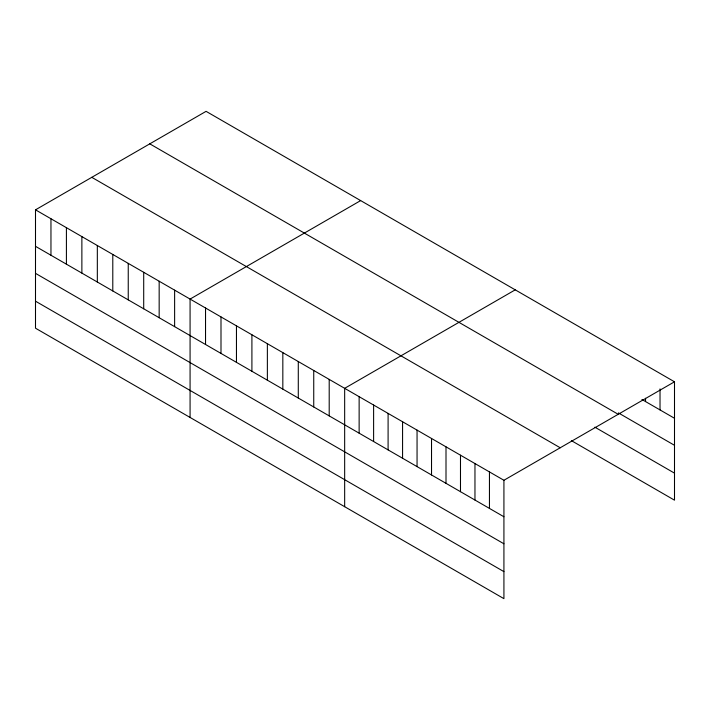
<?xml version="1.0" encoding="UTF-8"?>
<svg xmlns="http://www.w3.org/2000/svg" width="710" height="710" viewBox="0 0 710 710"><rect width="100%" height="100%" fill="white"/><g stroke="black" fill="none" stroke-linecap="round" stroke-linejoin="round"><path stroke-width="1.06" d="M35.5 209.832L503.922 480.271L503.922 598.654L35.5 328.206L35.5 209.832L206.077 111.346L674.5 381.794L674.5 500.168L571.337 440.608M360.653 200.593L190.076 299.079L190.076 417.453M515.238 289.84L344.661 388.326L344.661 506.7M503.922 480.271L674.5 381.794M641.92 399.473L674.5 418.279M618.392 412.909L674.5 445.303M149.783 143.846L618.206 414.294M594.865 427.171L674.5 473.144M91.794 177.331L560.217 447.77M35.5 246.326L503.922 516.765M35.5 273.35L503.922 543.789M35.5 301.191L503.922 571.63M660.025 388.911L660.025 409.918M645.541 398.248L645.541 401.567M489.447 471.91L489.447 508.404M474.963 463.559L474.963 500.044M460.488 455.199L460.488 491.684M446.004 446.839L446.004 483.324M431.529 438.478L431.529 474.972M417.054 430.118L417.054 466.612M402.57 421.758L402.57 458.252M388.095 413.397L388.095 449.892M373.611 405.037L373.611 441.531M359.136 396.686L359.136 433.171M329.2 379.397L329.2 415.891M313.74 370.478L313.74 406.963M298.289 361.55L298.289 398.044M282.829 352.621L282.829 389.115M267.368 343.702L267.368 380.187M251.908 334.774L251.908 371.268M236.457 325.855L236.457 362.34M220.996 316.926L220.996 353.42M205.536 307.998L205.536 344.492M174.624 290.15L174.624 326.644M159.164 281.231L159.164 317.716M143.704 272.303L143.704 308.797M128.244 263.383L128.244 299.868M112.792 254.455L112.792 290.949M97.332 245.527L97.332 282.021M81.872 236.608L81.872 273.093M66.412 227.679L66.412 264.173M50.96 218.76L50.96 255.245"/></g></svg>
